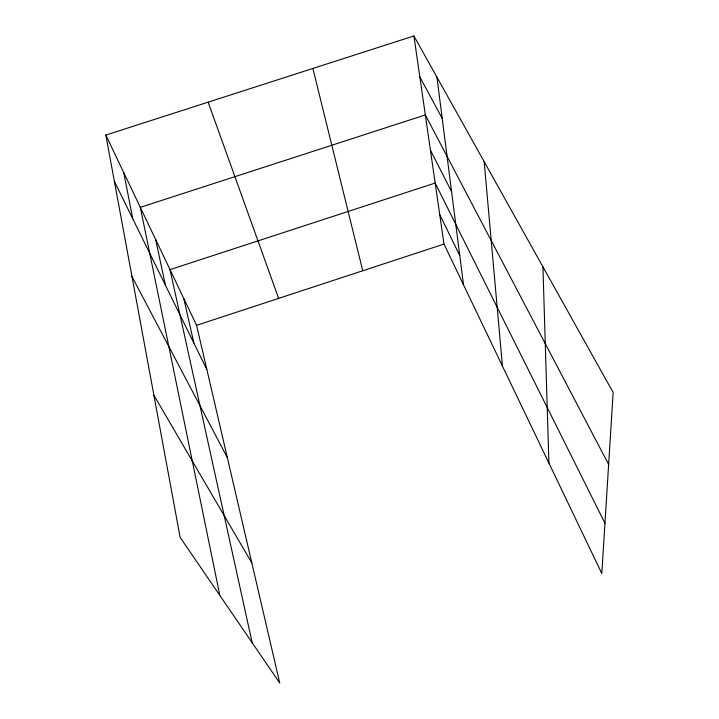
<?xml version="1.0" encoding="UTF-8"?>
<svg xmlns="http://www.w3.org/2000/svg" width="719" height="719" viewBox="0 0 719 719"><rect width="100%" height="100%" fill="white"/><g stroke="black" fill="none" stroke-linecap="round" stroke-linejoin="round"><path stroke-width="1.08" d="M196.575 325.33L443.991 244.074L413.91 35.95L105.846 135.073L180.145 537.39L279.754 683.05L196.575 325.33L105.846 135.073M153.893 395.234L251.83 562.959M413.91 35.95L613.154 392.475L601.812 573.51L443.991 244.074M419.833 76.951L442.203 118.365M131.981 276.572L227.33 457.59M608.642 464.474L425.324 114.932L140.313 207.351L219.843 595.431M430.42 150.199L451.577 191.613M604.958 523.252L435.175 183.048L170.008 269.616L252.171 642.714M114.402 181.404L206.838 369.467M439.731 214.604L459.774 255.631M208.142 102.152L278.639 298.385M312.882 68.458L362.753 270.757M183.749 298.43L193.878 343.089M155.69 239.598L165.406 285.164M123.749 172.614L132.781 218.792M436.936 77.149L463.503 284.805M484.166 161.667L502.428 366.061M542.926 266.812L548.912 463.09"/></g></svg>
